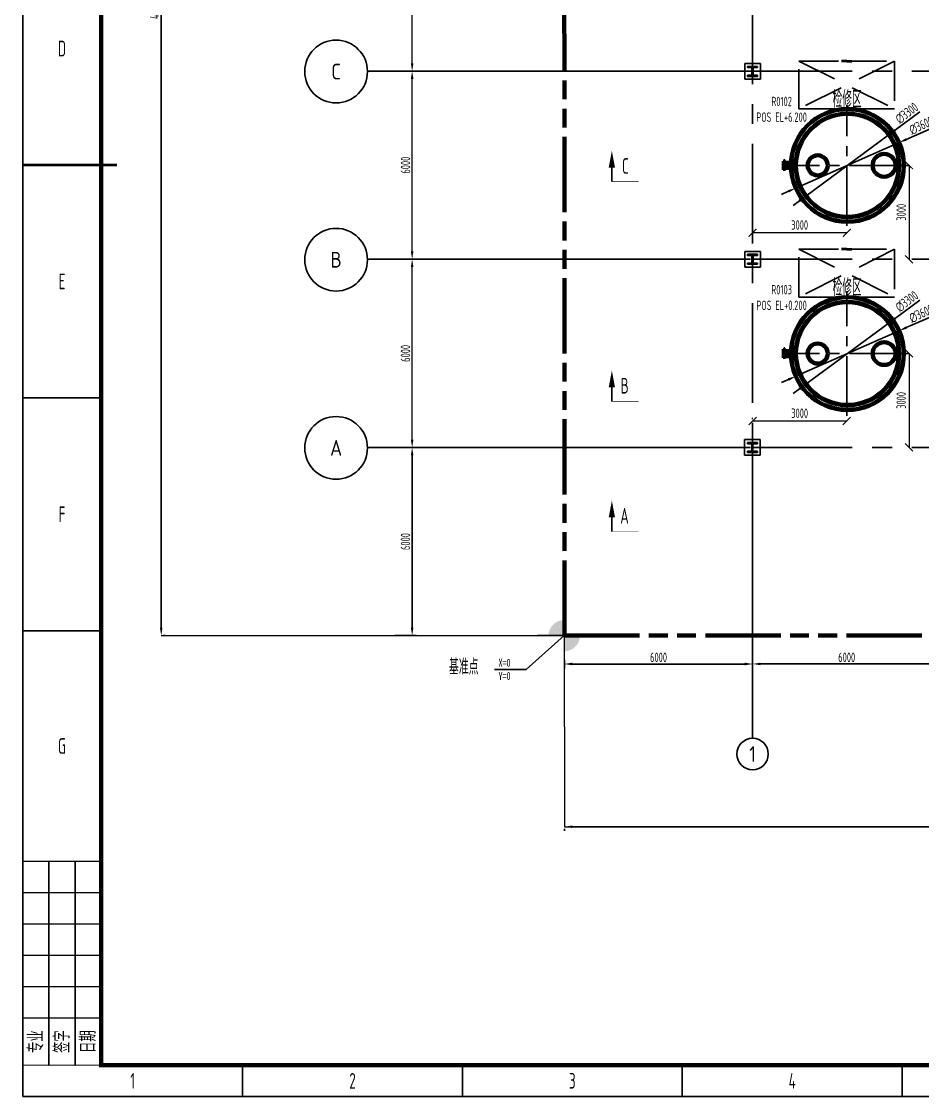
# Model space of a CAD drawing. Header units: millimetres. Extents: x 2250 to 7274, y 852 to 2251.
# Drawn here: x 3299 to 3586.3, y 1656.2 to 1998.9 of the extents above; entities that cross this region are included whole.
import ezdxf

# ---------------------------------------------------------------- set-up
doc = ezdxf.new("R2010")
doc.units = ezdxf.units.MM
for name, pattern in [('ACAD_ISO09W100', [45, 24, -3, 6, -3, 6, -3]), ('CENTER', [50.8, 31.75, -6.35, 6.35, -6.35]), ('CENTER2', [28.575, 19.05, -3.175, 3.175, -3.175]), ('DASHED', [19.05, 12.7, -6.35]), ('JIS_02_0.7', [1.35, 0.75, -0.6])]:
    doc.linetypes.add(name, pattern=pattern)
for name, color, linetype, lineweight in [('01-设备轮廓（可见）', 1, 'Continuous', 80), ('05-图框与标题栏', 7, 'Continuous', 25), ('06-网格线、建筑轴线-细实线', 9, 'CENTER', 25), ('07-界区线-粗双点划线', 12, 'ACAD_ISO09W100', 80), ('10-工字钢', 5, 'Continuous', 25), ('11-检修区', 8, 'JIS_02_0.7', 25), ('12-建筑物轮廓', 5, 'Continuous', 25), ('13-文本', 7, 'Continuous', 25), ('16-剖视符号', 1, 'Continuous', 25), ('21-基准点', 1, 'Continuous', 25), ('5-中心线', 170, 'CENTER', 25), ('7-设备基础', 140, 'Continuous', 40), ('9-文本', 7, 'Continuous', 15), ('9-检修区', 251, 'DASHED', 25)]:
    doc.layers.add(name, color=color, linetype=linetype, lineweight=lineweight)
for name, color, linetype, lineweight, true_color in [('14-文本-尺寸标注', 7, 'Continuous', 25, 0x5bc6e1), ('3-网格号', 7, 'Continuous', 25, 0x5bc6e1), ('3-网格号 @ 1', 7, 'Continuous', 25, 0x5bc6e1)]:
    doc.layers.add(name, color=color, linetype=linetype, lineweight=lineweight, true_color=true_color)
doc.styles.add('3-gbcbig', font='gbenor.shx', dxfattribs={"width": 0.7, "height": 3, "bigfont": 'gbcbig.shx'})
doc.styles.add('5-gbcbig', font='gbenor.shx', dxfattribs={"width": 0.7, "height": 5, "bigfont": 'gbcbig.shx'})
doc.styles.add('Dim_Coord', font='txt', dxfattribs={"width": 0.75})
doc.styles.add('pray-6-cj', font='gbenor.shx', dxfattribs={"width": 0.7, "bigfont": 'gbcbig.shx'})
doc.styles.get("Standard").update_dxf_attribs({"font": 'arial.ttf'})
doc.styles.add('卷心菜', font='gbenor.shx', dxfattribs={"width": 0.75, "bigfont": 'gbcbig.shx'})
doc.styles.add('国标英文+数字', font='gbenor.shx', dxfattribs={"width": 0.7, "height": 3})
doc.styles.add('图纸中的数字及字母', font='gbenor.shx', dxfattribs={"width": 0.7, "height": 3, "bigfont": 'gbcbig.shx'})
doc.styles.add('工程字', font='gbenor.shx', dxfattribs={"bigfont": 'gbcbig.shx'})
doc.dimstyles.new('ISO-25', dxfattribs={"dimtxt": 2.5, "dimasz": 2.5, "dimexe": 1.25, "dimexo": 0.625, "dimtad": 1, "dimtxsty": 'Standard', "dimcen": 2.5, "dimadec": 0, "dimazin": 0, "dimtfac": 1, "dimtmove": 0, "dimatfit": 3, "dimfxl": 0, "dimarcsym": 0})
doc.dimstyles.new('pray-6', dxfattribs={"dimtxt": 3, "dimasz": 2.5, "dimexe": 1.25, "dimexo": 0.625, "dimtad": 1, "dimdec": 0, "dimlfac": 100, "dimtxsty": 'pray-6-cj', "dimcen": 2.5, "dimadec": 0, "dimazin": 0, "dimtfac": 1, "dimtdec": 0, "dimtmove": 0, "dimatfit": 3, "dimfxl": 0, "dimarcsym": 0})
doc.dimstyles.new('尺寸标注', dxfattribs={"dimtxt": 3, "dimasz": 2.5, "dimexe": 1, "dimexo": 1, "dimgap": 1, "dimtad": 1, "dimdec": 0, "dimlfac": 100, "dimdsep": 46, "dimtxsty": '图纸中的数字及字母', "dimblk": 'ARCHTICK', "dimcen": 0, "dimclrd": 256, "dimclre": 256, "dimclrt": 256, "dimadec": 0, "dimazin": 0, "dimtfac": 1, "dimtdec": 0, "dimtix": 1, "dimtmove": 0, "dimatfit": 0, "dimfxl": 0, "dimlwd": -1, "dimlwe": -1, "dimarcsym": 0})

# ---------------------------------------------------------------- blocks, each defined once
blk = doc.blocks.new('*D101')
at = {"layer": '9-文本', "color": 0, "lineweight": -2, "transparency": 16777216}
for p, q in [((3418.1, 1863.13), (3424.83, 1863.13)), ((3423.58, 1860.63), (3423.58, 1805.63)), ((3418.1, 1803.13), (3424.83, 1803.13))]:
    blk.add_line(p, q, dxfattribs=at)
at = {"layer": '9-文本', "color": 0, "lineweight": 100, "transparency": 16777216}
for points in [[(3423.16, 1860.63), (3423.99, 1860.63), (3423.58, 1863.13)], [(3423.16, 1805.63), (3423.99, 1805.63), (3423.58, 1803.13)]]:
    blk.add_solid(points, dxfattribs=at)
at = {"layer": 'Defpoints', "color": 0, "lineweight": 100, "transparency": 16777216}
for p in [(3417.48, 1863.13), (3417.48, 1803.13), (3423.58, 1803.13)]:
    blk.add_point(p, dxfattribs=at)
at = {"layer": '9-文本', "color": 0, "transparency": 16777216, "insert": (3421.45, 1833.13), "char_height": 3, "width": 10.582, "attachment_point": 5, "rotation": 90, "style": '3-gbcbig', "bg_fill": 3, "box_fill_scale": 1.1, "bg_fill_color": 256, "bg_fill_true_color": 13158600, "bg_fill_transparency": 0}
blk.add_mtext('6000', dxfattribs=at)
blk = doc.blocks.new('*D102')
at = {"layer": '14-文本-尺寸标注', "color": 0, "lineweight": -2, "transparency": 16777216}
for p, q in [((3472.13, 1792.66), (3472.13, 1795.34)), ((3474.63, 1794.09), (3529.63, 1794.09)), ((3532.13, 1792.66), (3532.13, 1795.34))]:
    blk.add_line(p, q, dxfattribs=at)
at = {"layer": '14-文本-尺寸标注', "color": 0, "transparency": 16777216}
for points in [[(3474.63, 1794.51), (3474.63, 1793.68), (3472.13, 1794.09)], [(3529.63, 1794.51), (3529.63, 1793.68), (3532.13, 1794.09)]]:
    blk.add_solid(points, dxfattribs=at)
at = {"layer": 'Defpoints', "color": 0, "transparency": 16777216}
for p in [(3532.13, 1794.09), (3472.13, 1792.04), (3532.13, 1792.04)]:
    blk.add_point(p, dxfattribs=at)
at = {"layer": '14-文本-尺寸标注', "color": 0, "transparency": 16777216, "insert": (3502.13, 1796.22), "char_height": 3, "width": 1.481, "attachment_point": 5, "style": '3-gbcbig', "bg_fill": 3, "box_fill_scale": 1.1, "bg_fill_color": 256, "bg_fill_true_color": 13158600, "bg_fill_transparency": 0}
blk.add_mtext('6000', dxfattribs=at)
blk = doc.blocks.new('*D104')
at = {"layer": '9-文本', "color": 0, "lineweight": -2, "transparency": 16777216}
for p, q in [((3472.12, 1741.57), (3472.12, 1740.95)), ((3474.62, 1742.2), (3919.62, 1742.2)), ((3922.12, 1741.57), (3922.12, 1740.95))]:
    blk.add_line(p, q, dxfattribs=at)
at = {"layer": '9-文本', "color": 0, "lineweight": 100, "transparency": 16777216}
for points in [[(3474.62, 1742.61), (3474.62, 1741.78), (3472.12, 1742.2)], [(3919.62, 1742.61), (3919.62, 1741.78), (3922.12, 1742.2)]]:
    blk.add_solid(points, dxfattribs=at)
at = {"layer": 'Defpoints', "color": 0, "lineweight": 100, "transparency": 16777216}
for p in [(3472.12, 1742.2), (3922.12, 1742.2), (3922.12, 1742.2)]:
    blk.add_point(p, dxfattribs=at)
at = {"layer": '9-文本', "color": 0, "transparency": 16777216, "insert": (3697.12, 1744.32), "char_height": 3, "attachment_point": 5, "style": '3-gbcbig', "bg_fill": 3, "box_fill_scale": 1.1, "bg_fill_color": 256, "bg_fill_true_color": 13158600, "bg_fill_transparency": 0}
blk.add_mtext('45000', dxfattribs=at)
blk = doc.blocks.new('*D103')
at = {"layer": '9-文本', "color": 0, "lineweight": -2, "transparency": 16777216}
for p, q in [((3343.58, 1805.63), (3343.58, 2200.63)), ((3344.2, 2203.13), (3344.83, 2203.13)), ((3344.2, 1803.13), (3344.83, 1803.13))]:
    blk.add_line(p, q, dxfattribs=at)
at = {"layer": '9-文本', "color": 0, "lineweight": 100, "transparency": 16777216}
for points in [[(3343.16, 2200.63), (3343.99, 2200.63), (3343.58, 2203.13)], [(3343.16, 1805.63), (3343.99, 1805.63), (3343.58, 1803.13)]]:
    blk.add_solid(points, dxfattribs=at)
at = {"layer": 'Defpoints', "color": 0, "lineweight": 100, "transparency": 16777216}
for p in [(3343.58, 2203.13), (3343.58, 2203.13), (3343.58, 1803.13)]:
    blk.add_point(p, dxfattribs=at)
at = {"layer": '9-文本', "color": 0, "transparency": 16777216, "insert": (3341.45, 2003.13), "char_height": 3, "attachment_point": 5, "rotation": 90, "style": '3-gbcbig', "bg_fill": 3, "box_fill_scale": 1.1, "bg_fill_color": 256, "bg_fill_true_color": 13158600, "bg_fill_transparency": 0}
blk.add_mtext('40000', dxfattribs=at)
blk = doc.blocks.new('_ArchTick')
at = {"color": 0, "linetype": 'ByBlock', "const_width": 0.15}
blk.add_lwpolyline([(-0.5, -0.5), (0.5, 0.5)], dxfattribs=at)
blk = doc.blocks.new('*D116')
at = {"layer": '9-文本', "transparency": 16777216}
for p, q in [((3532.12, 1932.18), (3532.12, 1932.56)), ((3562.12, 1931.56), (3532.12, 1931.56))]:
    blk.add_line(p, q, dxfattribs=at)
at = {"layer": 'Defpoints', "color": 0, "transparency": 16777216}
for p in [(3532.12, 1931.56), (3532.12, 1931.18), (3562.12, 1931.56)]:
    blk.add_point(p, dxfattribs=at)
at = {"layer": '9-文本', "transparency": 16777216, "xscale": 2.5, "yscale": 2.5, "zscale": 2.5, "rotation": 180}
blk.add_blockref('_ArchTick', (3532.12, 1931.56), dxfattribs=at)
at = {"layer": '9-文本', "transparency": 16777216, "xscale": 2.5, "yscale": 2.5, "zscale": 2.5}
blk.add_blockref('_ArchTick', (3562.12, 1931.56), dxfattribs=at)
at = {"layer": '9-文本', "transparency": 16777216, "insert": (3547.12, 1934.06), "char_height": 3, "attachment_point": 5, "style": '图纸中的数字及字母', "bg_fill": 3, "box_fill_scale": 1.1, "bg_fill_color": 256, "bg_fill_true_color": 13158600, "bg_fill_transparency": 0}
blk.add_mtext('3000', dxfattribs=at)
blk = doc.blocks.new('*D117')
at = {"layer": '9-文本', "transparency": 16777216}
for p, q in [((3581.98, 1953.13), (3581.98, 1923.13)), ((3582.97, 1953.13), (3582.98, 1953.13))]:
    blk.add_line(p, q, dxfattribs=at)
at = {"layer": 'Defpoints', "color": 0, "transparency": 16777216}
for p in [(3581.97, 1953.13), (3581.98, 1923.13), (3581.98, 1923.13)]:
    blk.add_point(p, dxfattribs=at)
at = {"layer": '9-文本', "transparency": 16777216, "xscale": 2.5, "yscale": 2.5, "zscale": 2.5}
for p, rotation in [((3581.98, 1953.13), 90), ((3581.98, 1923.13), 270)]:
    blk.add_blockref('_ArchTick', p, dxfattribs=dict(at, rotation=rotation))
at = {"layer": '9-文本', "transparency": 16777216, "insert": (3579.48, 1938.13), "char_height": 3, "attachment_point": 5, "rotation": 90, "style": '图纸中的数字及字母', "bg_fill": 3, "box_fill_scale": 1.1, "bg_fill_color": 256, "bg_fill_true_color": 13158600, "bg_fill_transparency": 0}
blk.add_mtext('3000', dxfattribs=at)
blk = doc.blocks.new('*D118')
at = {"layer": '9-文本', "transparency": 16777216}
for p, q in [((3532.12, 1872.18), (3532.12, 1872.56)), ((3562.12, 1871.56), (3532.12, 1871.56))]:
    blk.add_line(p, q, dxfattribs=at)
at = {"layer": 'Defpoints', "color": 0, "transparency": 16777216}
for p in [(3532.12, 1871.56), (3562.12, 1871.56), (3532.12, 1871.18)]:
    blk.add_point(p, dxfattribs=at)
at = {"layer": '9-文本', "transparency": 16777216, "xscale": 2.5, "yscale": 2.5, "zscale": 2.5, "rotation": 180}
blk.add_blockref('_ArchTick', (3532.12, 1871.56), dxfattribs=at)
at = {"layer": '9-文本', "transparency": 16777216, "xscale": 2.5, "yscale": 2.5, "zscale": 2.5}
blk.add_blockref('_ArchTick', (3562.12, 1871.56), dxfattribs=at)
at = {"layer": '9-文本', "transparency": 16777216, "insert": (3547.12, 1874.06), "char_height": 3, "attachment_point": 5, "style": '图纸中的数字及字母', "bg_fill": 3, "box_fill_scale": 1.1, "bg_fill_color": 256, "bg_fill_true_color": 13158600, "bg_fill_transparency": 0}
blk.add_mtext('3000', dxfattribs=at)
blk = doc.blocks.new('*D119')
at = {"layer": '9-文本', "transparency": 16777216}
for p, q in [((3581.98, 1893.13), (3581.98, 1863.13)), ((3582.97, 1893.13), (3582.98, 1893.13))]:
    blk.add_line(p, q, dxfattribs=at)
at = {"layer": 'Defpoints', "color": 0, "transparency": 16777216}
for p in [(3581.97, 1893.13), (3581.98, 1863.13), (3581.98, 1863.13)]:
    blk.add_point(p, dxfattribs=at)
at = {"layer": '9-文本', "transparency": 16777216, "xscale": 2.5, "yscale": 2.5, "zscale": 2.5}
for p, rotation in [((3581.98, 1893.13), 90), ((3581.98, 1863.13), 270)]:
    blk.add_blockref('_ArchTick', p, dxfattribs=dict(at, rotation=rotation))
at = {"layer": '9-文本', "transparency": 16777216, "insert": (3579.48, 1878.13), "char_height": 3, "attachment_point": 5, "rotation": 90, "style": '图纸中的数字及字母', "bg_fill": 3, "box_fill_scale": 1.1, "bg_fill_color": 256, "bg_fill_true_color": 13158600, "bg_fill_transparency": 0}
blk.add_mtext('3000', dxfattribs=at)
blk = doc.blocks.new('*D192')
at = {"layer": '9-文本', "color": 0, "linetype": 'Continuous', "lineweight": -2, "transparency": 16777216}
for p, q in [((3585.43, 1910.12), (3577.63, 1904.36)), ((3549.07, 1883.28), (3575.62, 1902.87)), ((3547.06, 1881.79), (3545.05, 1880.31))]:
    blk.add_line(p, q, dxfattribs=at)
at = {"layer": '9-文本', "color": 0, "transparency": 16777216}
blk.add_solid([(3546.81, 1882.13), (3547.31, 1881.45), (3549.07, 1883.28)], dxfattribs=at)
at = {"layer": 'Defpoints', "color": 0, "transparency": 16777216}
for p in [(3575.62, 1902.87), (3549.07, 1883.28)]:
    blk.add_point(p, dxfattribs=at)
at = {"layer": '9-文本', "color": 0, "transparency": 16777216, "insert": (3581.27, 1909.69), "char_height": 3, "width": 3.5, "attachment_point": 5, "rotation": 36.4387, "style": '图纸中的数字及字母', "bg_fill": 3, "box_fill_scale": 1.1, "bg_fill_color": 256, "bg_fill_true_color": 13158600, "bg_fill_transparency": 0}
blk.add_mtext('∅3300', dxfattribs=at)
at = {"layer": '9-文本', "color": 0, "transparency": 16777216}
blk.add_solid([(3577.38, 1904.69), (3577.87, 1904.02), (3575.62, 1902.87)], dxfattribs=at)
blk = doc.blocks.new('*D193')
at = {"layer": '9-文本', "color": 0, "linetype": 'Continuous', "lineweight": -2, "transparency": 16777216}
for p, q in [((3589.98, 1905.25), (3581.1, 1901.34)), ((3545.87, 1885.82), (3578.81, 1900.33)), ((3543.58, 1884.81), (3541.3, 1883.8))]:
    blk.add_line(p, q, dxfattribs=at)
at = {"layer": '9-文本', "color": 0, "transparency": 16777216}
blk.add_solid([(3543.42, 1885.19), (3543.75, 1884.43), (3545.87, 1885.82)], dxfattribs=at)
at = {"layer": 'Defpoints', "color": 0, "transparency": 16777216}
for p in [(3578.81, 1900.33), (3545.87, 1885.82)]:
    blk.add_point(p, dxfattribs=at)
at = {"layer": '9-文本', "color": 0, "transparency": 16777216, "insert": (3585.83, 1905.74), "char_height": 3, "width": 3.5, "attachment_point": 5, "rotation": 23.7756, "style": '图纸中的数字及字母', "bg_fill": 3, "box_fill_scale": 1.1, "bg_fill_color": 256, "bg_fill_true_color": 13158600, "bg_fill_transparency": 0}
blk.add_mtext('∅3600', dxfattribs=at)
at = {"layer": '9-文本', "color": 0, "transparency": 16777216}
blk.add_solid([(3580.93, 1901.72), (3581.27, 1900.96), (3578.81, 1900.33)], dxfattribs=at)
blk = doc.blocks.new('*D194')
at = {"layer": '9-文本', "color": 0, "linetype": 'Continuous', "lineweight": -2, "transparency": 16777216}
for p, q in [((3585.43, 1970.12), (3577.63, 1964.36)), ((3549.07, 1943.28), (3575.62, 1962.87)), ((3547.06, 1941.79), (3545.05, 1940.31))]:
    blk.add_line(p, q, dxfattribs=at)
at = {"layer": '9-文本', "color": 0, "transparency": 16777216}
blk.add_solid([(3546.81, 1942.13), (3547.31, 1941.45), (3549.07, 1943.28)], dxfattribs=at)
at = {"layer": 'Defpoints', "color": 0, "transparency": 16777216}
for p in [(3575.62, 1962.87), (3549.07, 1943.28)]:
    blk.add_point(p, dxfattribs=at)
at = {"layer": '9-文本', "color": 0, "transparency": 16777216, "insert": (3581.27, 1969.69), "char_height": 3, "width": 3.5, "attachment_point": 5, "rotation": 36.4387, "style": '图纸中的数字及字母', "bg_fill": 3, "box_fill_scale": 1.1, "bg_fill_color": 256, "bg_fill_true_color": 13158600, "bg_fill_transparency": 0}
blk.add_mtext('∅3300', dxfattribs=at)
at = {"layer": '9-文本', "color": 0, "transparency": 16777216}
blk.add_solid([(3577.38, 1964.69), (3577.87, 1964.02), (3575.62, 1962.87)], dxfattribs=at)
blk = doc.blocks.new('*D195')
at = {"layer": '9-文本', "color": 0, "linetype": 'Continuous', "lineweight": -2, "transparency": 16777216}
for p, q in [((3589.98, 1965.25), (3581.1, 1961.34)), ((3545.87, 1945.82), (3578.81, 1960.33)), ((3543.58, 1944.81), (3541.3, 1943.8))]:
    blk.add_line(p, q, dxfattribs=at)
at = {"layer": '9-文本', "color": 0, "transparency": 16777216}
blk.add_solid([(3543.42, 1945.19), (3543.75, 1944.43), (3545.87, 1945.82)], dxfattribs=at)
at = {"layer": 'Defpoints', "color": 0, "transparency": 16777216}
for p in [(3578.81, 1960.33), (3545.87, 1945.82)]:
    blk.add_point(p, dxfattribs=at)
at = {"layer": '9-文本', "color": 0, "transparency": 16777216, "insert": (3585.83, 1965.74), "char_height": 3, "width": 3.5, "attachment_point": 5, "rotation": 23.7756, "style": '图纸中的数字及字母', "bg_fill": 3, "box_fill_scale": 1.1, "bg_fill_color": 256, "bg_fill_true_color": 13158600, "bg_fill_transparency": 0}
blk.add_mtext('∅3600', dxfattribs=at)
at = {"layer": '9-文本', "color": 0, "transparency": 16777216}
blk.add_solid([(3580.93, 1961.72), (3581.27, 1960.96), (3578.81, 1960.33)], dxfattribs=at)
blk = doc.blocks.new('*D251')
at = {"layer": '9-文本', "color": 0, "lineweight": -2, "transparency": 16777216}
for p, q in [((3532.12, 1794.73), (3532.12, 1795.36)), ((3589.62, 1794.11), (3534.62, 1794.11)), ((3592.12, 1794.73), (3592.12, 1795.36))]:
    blk.add_line(p, q, dxfattribs=at)
at = {"layer": '9-文本', "color": 0, "lineweight": 100, "transparency": 16777216}
for points in [[(3534.62, 1794.53), (3534.62, 1793.69), (3532.12, 1794.11)], [(3589.62, 1794.53), (3589.62, 1793.69), (3592.12, 1794.11)]]:
    blk.add_solid(points, dxfattribs=at)
at = {"layer": 'Defpoints', "color": 0, "lineweight": 100, "transparency": 16777216}
for p in [(3532.12, 1794.11), (3532.12, 1794.11), (3592.12, 1794.11)]:
    blk.add_point(p, dxfattribs=at)
at = {"layer": '9-文本', "color": 0, "transparency": 16777216, "insert": (3562.12, 1796.23), "char_height": 3, "attachment_point": 5, "style": 'pray-6-cj'}
blk.add_mtext('6000', dxfattribs=at)
blk = doc.blocks.new('*D256')
at = {"layer": '9-文本', "color": 0, "lineweight": -2, "transparency": 16777216}
for p, q in [((3472.13, 1792.66), (3472.13, 1795.34)), ((3474.63, 1794.09), (3529.63, 1794.09)), ((3532.13, 1792.66), (3532.13, 1795.34))]:
    blk.add_line(p, q, dxfattribs=at)
at = {"layer": '9-文本', "color": 0, "lineweight": 100, "transparency": 16777216}
for points in [[(3474.63, 1794.51), (3474.63, 1793.68), (3472.13, 1794.09)], [(3529.63, 1794.51), (3529.63, 1793.68), (3532.13, 1794.09)]]:
    blk.add_solid(points, dxfattribs=at)
at = {"layer": 'Defpoints', "color": 0, "lineweight": 100, "transparency": 16777216}
for p in [(3532.13, 1794.09), (3472.13, 1792.04), (3532.13, 1792.04)]:
    blk.add_point(p, dxfattribs=at)
at = {"layer": '9-文本', "color": 0, "transparency": 16777216, "insert": (3502.13, 1796.22), "char_height": 3, "width": 1.481, "attachment_point": 5, "style": '3-gbcbig', "bg_fill": 3, "box_fill_scale": 1.1, "bg_fill_color": 256, "bg_fill_true_color": 13158600, "bg_fill_transparency": 0}
blk.add_mtext('6000', dxfattribs=at)

msp = doc.modelspace()

# ---------------------------------------------------------------- hatches: boundary and pattern name
at = {"layer": '12-建筑物轮廓'}
for points in [[(3532.289, 1984.247), (3533.689, 1984.247), (3533.689, 1984.647), (3530.489, 1984.647), (3530.489, 1984.247), (3531.889, 1984.247), (3531.889, 1981.847), (3530.489, 1981.847), (3530.489, 1981.447), (3533.689, 1981.447), (3533.689, 1981.847), (3532.289, 1981.847)], [(3532.317, 1924.33), (3533.717, 1924.33), (3533.717, 1924.73), (3530.517, 1924.73), (3530.517, 1924.33), (3531.917, 1924.33), (3531.917, 1921.93), (3530.517, 1921.93), (3530.517, 1921.53), (3533.717, 1921.53), (3533.717, 1921.93), (3532.317, 1921.93)], [(3532.241, 1864.337), (3533.641, 1864.337), (3533.641, 1864.737), (3530.441, 1864.737), (3530.441, 1864.337), (3531.841, 1864.337), (3531.841, 1861.937), (3530.441, 1861.937), (3530.441, 1861.537), (3533.641, 1861.537), (3533.641, 1861.937), (3532.241, 1861.937)]]:
    msp.add_hatch(color=1, dxfattribs=at).paths.add_polyline_path(points)
at = {"layer": '21-基准点'}
h = msp.add_hatch(color=256, dxfattribs=at)
edge = h.paths.add_edge_path()
edge.add_arc((3472.062, 1803.142), 5, 90, 180)
edge.add_line((3467.062, 1803.142), (3472.062, 1803.142))
edge.add_line((3472.062, 1803.142), (3472.062, 1808.142))
edge = h.paths.add_edge_path()
edge.add_line((3477.062, 1803.142), (3472.062, 1803.142))
edge.add_line((3472.062, 1803.142), (3472.062, 1798.142))
edge.add_arc((3472.062, 1803.142), 5, 270, 360)

# ---------------------------------------------------------------- linework, layer by layer
at = {"layer": '01-设备轮廓（可见）', "linetype": 'Continuous'}
for p, q in [((3542.568, 1954.151), (3541.894, 1954.151)), ((3542.38, 1954.452), (3542.067, 1954.452)), ((3542.067, 1954.452), (3542.067, 1952.559)), ((3542.38, 1953.851), (3542.38, 1954.452)), ((3542.38, 1954.151), (3542.568, 1954.151)), ((3544.361, 1953.847), (3542.38, 1953.851)), ((3542.38, 1953.851), (3542.38, 1952.301)), ((3545.024, 1954.028), (3544.35, 1954.028)), ((3544.835, 1954.328), (3544.523, 1954.328)), ((3544.523, 1954.328), (3544.523, 1952.679)), ((3544.835, 1953.727), (3544.835, 1954.328)), ((3544.835, 1954.028), (3545.024, 1954.028)), ((3545.589, 1953.724), (3544.835, 1953.727)), ((3544.835, 1953.727), (3544.835, 1952.421)), ((3542.568, 1952.001), (3541.894, 1952.001)), ((3542.067, 1951.7), (3542.067, 1952.806)), ((3544.36, 1952.301), (3542.38, 1952.301)), ((3542.38, 1952.301), (3542.38, 1951.7)), ((3545.024, 1952.121), (3544.35, 1952.121)), ((3544.523, 1951.82), (3544.523, 1952.804)), ((3544.835, 1951.82), (3544.523, 1951.82)), ((3545.588, 1952.421), (3544.835, 1952.421)), ((3544.835, 1952.421), (3544.835, 1951.82)), ((3542.568, 1894.151), (3541.894, 1894.151)), ((3542.568, 1892.001), (3541.894, 1892.001)), ((3542.38, 1894.452), (3542.067, 1894.452)), ((3542.067, 1894.452), (3542.067, 1892.559)), ((3542.067, 1891.7), (3542.067, 1892.806)), ((3542.38, 1893.851), (3542.38, 1894.452)), ((3542.38, 1894.151), (3542.568, 1894.151)), ((3544.361, 1893.847), (3542.38, 1893.851)), ((3542.38, 1893.851), (3542.38, 1892.301)), ((3544.36, 1892.301), (3542.38, 1892.301)), ((3542.38, 1892.301), (3542.38, 1891.7)), ((3545.024, 1894.028), (3544.35, 1894.028)), ((3545.024, 1892.121), (3544.35, 1892.121)), ((3544.835, 1894.328), (3544.523, 1894.328)), ((3544.523, 1894.328), (3544.523, 1892.679)), ((3544.523, 1891.82), (3544.523, 1892.804)), ((3544.835, 1893.727), (3544.835, 1894.328)), ((3544.835, 1894.028), (3545.024, 1894.028)), ((3545.589, 1893.724), (3544.835, 1893.727)), ((3544.835, 1893.727), (3544.835, 1892.421)), ((3545.588, 1892.421), (3544.835, 1892.421)), ((3544.835, 1892.421), (3544.835, 1891.82)), ((3544.835, 1891.82), (3544.523, 1891.82))]:
    msp.add_line(p, q, dxfattribs=at)
at = {"layer": '01-设备轮廓（可见）'}
for p, q in [((3542.38, 1953.877), (3544.361, 1953.877)), ((3544.835, 1953.727), (3544.835, 1953.753)), ((3544.835, 1953.753), (3545.589, 1953.753)), ((3542.38, 1952.275), (3544.36, 1952.275)), ((3544.835, 1952.421), (3544.835, 1952.395)), ((3544.835, 1952.395), (3545.588, 1952.395)), ((3542.38, 1893.877), (3544.361, 1893.877)), ((3542.38, 1892.275), (3544.36, 1892.275)), ((3544.835, 1893.727), (3544.835, 1893.753)), ((3544.835, 1893.753), (3545.589, 1893.753)), ((3544.835, 1892.421), (3544.835, 1892.395)), ((3544.835, 1892.395), (3545.588, 1892.395))]:
    msp.add_line(p, q, dxfattribs=at)
for centre in [(3552.871, 1953.074), (3552.871, 1893.074)]:
    msp.add_circle(centre, 3.205, dxfattribs=at)
at = {"layer": '05-图框与标题栏'}
for p, q in [((3299.443, 1656.196), (3299.443, 2250.196)), ((3299.443, 1878.946), (3324.443, 1878.946)), ((3299.443, 1804.696), (3324.443, 1804.696)), ((3307.776, 1666.196), (3307.776, 1731.196)), ((3316.11, 1666.196), (3316.11, 1731.196)), ((3369.526, 1656.196), (3369.526, 1666.196)), ((3439.61, 1656.196), (3439.61, 1666.196)), ((3509.693, 1656.196), (3509.693, 1666.196)), ((3579.776, 1656.196), (3579.776, 1666.196)), ((4140.443, 1656.196), (3299.443, 1656.196))]:
    msp.add_line(p, q, dxfattribs=at)
at = {"layer": '05-图框与标题栏', "const_width": 1.4}
msp.add_lwpolyline([(3324.443, 2240.196), (3324.443, 1666.196), (4130.443, 1666.196), (4130.443, 2240.196)], close=True, dxfattribs=at)
at = {"layer": '05-图框与标题栏'}
for points, const_width in [([(3299.443, 1953.196), (3329.443, 1953.196)], 0.8), ([(3324.443, 1731.196), (3299.443, 1731.196)], 0.4), ([(3324.443, 1721.196), (3299.443, 1721.196)], 0.4), ([(3324.443, 1711.196), (3299.443, 1711.196)], 0.4), ([(3324.443, 1701.196), (3299.443, 1701.196)], 0.4), ([(3324.443, 1691.196), (3299.443, 1691.196)], 0.4), ([(3324.443, 1681.196), (3299.443, 1681.196)], 0.4), ([(3324.443, 1666.196), (3299.443, 1666.196)], 0.4)]:
    msp.add_lwpolyline(points, dxfattribs=dict(at, const_width=const_width))
for p in [(3307.776, 1666.196), (3316.11, 1666.196), (3369.526, 1656.196), (3439.61, 1656.196), (3509.693, 1656.196), (3579.776, 1656.196)]:
    msp.add_point(p, dxfattribs=at)
at = {"layer": '06-网格线、建筑轴线-细实线', "linetype": 'CENTER'}
for p, q in [((3532.117, 2163.13), (3532.117, 1860.637)), ((3532.117, 1983.13), (3832.117, 1983.13)), ((3532.117, 1923.13), (3832.117, 1923.13)), ((3532.117, 1863.13), (3832.117, 1863.13))]:
    msp.add_line(p, q, dxfattribs=at)
at = {"layer": '07-界区线-粗双点划线'}
for p, q in [((3472.121, 1803.13), (3472.064, 2203.13)), ((3472.064, 1803.13), (3922.121, 1803.13))]:
    msp.add_line(p, q, dxfattribs=at)
at = {"layer": '10-工字钢'}
for p, q in [((3529.589, 1985.547), (3529.589, 1980.547)), ((3534.589, 1985.547), (3529.589, 1985.547)), ((3530.489, 1984.647), (3530.489, 1984.247)), ((3533.689, 1984.647), (3530.489, 1984.647)), ((3533.689, 1984.247), (3533.689, 1984.647)), ((3534.589, 1980.547), (3534.589, 1985.547)), ((3530.489, 1984.247), (3531.889, 1984.247)), ((3531.889, 1981.847), (3530.489, 1981.847)), ((3530.489, 1981.847), (3530.489, 1981.447)), ((3530.489, 1981.447), (3533.689, 1981.447)), ((3531.889, 1984.247), (3531.889, 1981.847)), ((3532.289, 1981.847), (3532.289, 1984.247)), ((3532.289, 1984.247), (3533.689, 1984.247)), ((3533.689, 1981.847), (3532.289, 1981.847)), ((3533.689, 1981.447), (3533.689, 1981.847)), ((3529.589, 1980.547), (3534.589, 1980.547)), ((3529.617, 1925.63), (3529.617, 1920.63)), ((3534.617, 1925.63), (3529.617, 1925.63)), ((3530.517, 1924.73), (3530.517, 1924.33)), ((3533.717, 1924.73), (3530.517, 1924.73)), ((3530.517, 1924.33), (3531.917, 1924.33)), ((3531.917, 1924.33), (3531.917, 1921.93)), ((3532.317, 1921.93), (3532.317, 1924.33)), ((3532.317, 1924.33), (3533.717, 1924.33)), ((3533.717, 1924.33), (3533.717, 1924.73)), ((3534.617, 1920.63), (3534.617, 1925.63)), ((3529.617, 1920.63), (3534.617, 1920.63)), ((3531.917, 1921.93), (3530.517, 1921.93)), ((3530.517, 1921.93), (3530.517, 1921.53)), ((3530.517, 1921.53), (3533.717, 1921.53)), ((3533.717, 1921.93), (3532.317, 1921.93)), ((3533.717, 1921.53), (3533.717, 1921.93)), ((3529.541, 1865.637), (3529.541, 1860.637)), ((3534.541, 1865.637), (3529.541, 1865.637)), ((3530.441, 1864.737), (3530.441, 1864.337)), ((3533.641, 1864.737), (3530.441, 1864.737)), ((3533.641, 1864.337), (3533.641, 1864.737)), ((3534.541, 1860.637), (3534.541, 1865.637)), ((3530.441, 1864.337), (3531.841, 1864.337)), ((3531.841, 1861.937), (3530.441, 1861.937)), ((3530.441, 1861.937), (3530.441, 1861.537)), ((3530.441, 1861.537), (3533.641, 1861.537)), ((3531.841, 1864.337), (3531.841, 1861.937)), ((3532.241, 1861.937), (3532.241, 1864.337)), ((3532.241, 1864.337), (3533.641, 1864.337)), ((3533.641, 1861.937), (3532.241, 1861.937)), ((3533.641, 1861.537), (3533.641, 1861.937)), ((3529.541, 1860.637), (3534.541, 1860.637))]:
    msp.add_line(p, q, dxfattribs=at)
at = {"layer": '14-文本-尺寸标注'}
for p, q in [((3535.117, 1983.13), (3409.294, 1983.13)), ((3531.492, 1983.13), (3422.326, 1983.13)), ((3531.492, 1923.13), (3409.294, 1923.13)), ((3531.492, 1923.13), (3422.326, 1923.13)), ((3531.492, 1863.13), (3409.294, 1863.13)), ((3531.492, 1863.13), (3422.326, 1863.13)), ((3463.576, 1803.13), (3472.064, 1803.161))]:
    msp.add_line(p, q, dxfattribs=at)
at = {"layer": '14-文本-尺寸标注', "ltscale": 0.2}
msp.add_circle((3532.121, 1765.395), 5, dxfattribs=at)
at = {"layer": '16-剖视符号'}
for p, q in [((3487.245, 1947.888), (3487.245, 1952.388)), ((3487.245, 1877.819), (3487.245, 1882.319)), ((3487.245, 1836.358), (3487.245, 1840.858))]:
    msp.add_line(p, q, dxfattribs=at)
at = {"layer": '16-剖视符号', "ltscale": 0.5}
for points in [[(3487.245, 1957.73, 0, 2, 0), (3487.245, 1952.388, 2, 2, 0)], [(3487.245, 1887.66, 0, 2, 0), (3487.245, 1882.319, 2, 2, 0)], [(3487.245, 1846.2, 0, 2, 0), (3487.245, 1840.858, 2, 2, 0)]]:
    msp.add_lwpolyline(points, format="xyseb", dxfattribs=at)
at = {"layer": '16-剖视符号', "const_width": 0.15}
for points in [[(3487.245, 1947.888), (3495.745, 1947.888)], [(3487.245, 1877.819), (3495.745, 1877.819)], [(3487.245, 1836.358), (3495.745, 1836.358)]]:
    msp.add_lwpolyline(points, dxfattribs=at)
at = {"layer": '3-网格号'}
for centre in [(3399.337, 1982.995), (3399.337, 1922.995), (3399.337, 1862.995)]:
    msp.add_circle(centre, 10, dxfattribs=at)
at = {"layer": '5-中心线', "linetype": 'CENTER2'}
for p, q in [((3562.12, 1933.801), (3562.12, 1972.347)), ((3582.01, 1953.074), (3542.676, 1953.074)), ((3562.12, 1873.229), (3562.12, 1912.919))]:
    msp.add_line(p, q, dxfattribs=at)
at = {"layer": '7-设备基础'}
for p, q in [((3562.12, 1986.348), (3560.483, 1986.348)), ((3562.12, 1986.348), (3563.757, 1986.348)), ((3562.12, 1926.348), (3560.483, 1926.348)), ((3562.12, 1926.348), (3563.757, 1926.348))]:
    msp.add_line(p, q, dxfattribs=at)
at = {"layer": '9-文本'}
for p, q in [((3423.576, 1985.63), (3423.576, 2040.63)), ((3423.576, 1925.63), (3423.576, 1980.63)), ((3423.576, 1865.63), (3423.576, 1920.63)), ((3343.576, 1803.13), (3463.576, 1803.13)), ((3472.121, 1774.108), (3472.121, 1803.13)), ((3472.121, 1774.108), (3472.121, 1742.196)), ((3472.121, 1742.196), (3922.121, 1742.196))]:
    msp.add_line(p, q, dxfattribs=at)
for points in [[(3423.159, 1985.63), (3423.992, 1985.63), (3423.576, 1983.13)], [(3423.16, 1980.63), (3423.993, 1980.63), (3423.576, 1983.13)], [(3423.16, 1925.63), (3423.993, 1925.63), (3423.576, 1923.13)], [(3423.16, 1920.63), (3423.993, 1920.63), (3423.576, 1923.13)], [(3423.16, 1865.63), (3423.993, 1865.63), (3423.576, 1863.13)], [(3423.16, 1860.63), (3423.993, 1860.63), (3423.576, 1863.13)]]:
    msp.add_solid(points, dxfattribs=at)
at = {"layer": '9-检修区'}
for p, q in [((3546.844, 1986.348), (3562.12, 1986.348)), ((3562.12, 1986.348), (3577.396, 1986.348)), ((3546.844, 1926.348), (3562.12, 1926.348))]:
    msp.add_line(p, q, dxfattribs=at)

# ---------------------------------------------------------------- texts
at = {"layer": '05-图框与标题栏', "char_height": 5, "attachment_point": 5, "style": '5-gbcbig'}
for s, width, insert in [('D', 25, (3311.943, 1990.321)), ('E', 25, (3311.943, 1916.071)), ('F', 25, (3311.943, 1841.821)), ('G', 25, (3311.943, 1767.946)), ('1', 70.08333, (3334.485, 1661.196)), ('2', 70.08333, (3404.568, 1661.196)), ('3', 70.08333, (3474.651, 1661.196)), ('4', 70.08333, (3544.735, 1661.196))]:
    msp.add_mtext_dynamic_manual_height_columns(s, width=width, gutter_width=25, heights=[0], dxfattribs=dict(at, insert=insert))
at = {"layer": '05-图框与标题栏', "char_height": 5, "attachment_point": 5, "rotation": 90, "style": '工程字'}
for s, insert in [('专业', (3303.61, 1673.696)), ('签字', (3311.943, 1673.696)), ('日期', (3320.276, 1673.696))]:
    msp.add_mtext_dynamic_manual_height_columns(s, width=8.33333, gutter_width=25, heights=[0], dxfattribs=dict(at, insert=insert))
at = {"layer": '13-文本', "char_height": 3, "attachment_point": 5, "style": '国标英文+数字'}
for s, insert in [('R0102\\PPOS EL+6.200', (3541.362, 1970.945)), ('R0103\\PPOS EL+0.200', (3541.362, 1910.945))]:
    msp.add_mtext_dynamic_manual_height_columns(s, width=23.22389, gutter_width=25, heights=[0], dxfattribs=dict(at, insert=insert))
at = {"layer": '14-文本-尺寸标注', "lineweight": 25, "insert": (3532.121, 1765.395), "char_height": 5, "width": 15, "attachment_point": 5, "style": 'pray-6-cj'}
msp.add_mtext('{\\W1;1}', dxfattribs=at)
at = {"layer": '16-剖视符号', "ltscale": 0.5, "char_height": 5, "width": 7.99568, "attachment_point": 9, "style": 'pray-6-cj'}
for s, insert in [('C', (3492.621, 1950.375)), ('B', (3492.621, 1880.306)), ('A', (3492.621, 1838.845))]:
    msp.add_mtext(s, dxfattribs=dict(at, insert=insert))
at = {"layer": '21-基准点', "insert": (3440.029, 1793.199), "char_height": 5, "width": 12.33027, "attachment_point": 5, "style": 'pray-6-cj'}
msp.add_mtext('{\\C0;基准点}', dxfattribs=at)
at = {"layer": '3-网格号 @ 1', "char_height": 5, "width": 17.56965, "attachment_point": 5, "style": '工程字'}
for s, insert in [('C', (3399.337, 1982.995)), ('B', (3399.337, 1922.995)), ('A', (3399.337, 1862.995))]:
    msp.add_mtext(s, dxfattribs=dict(at, insert=insert))
at = {"layer": '9-文本', "char_height": 3, "attachment_point": 5, "rotation": 90, "style": 'pray-6-cj'}
for insert in [(3421.451, 1953.13), (3421.451, 1893.13)]:
    msp.add_mtext('6000', dxfattribs=dict(at, insert=insert))

# ---------------------------------------------------------------- next in the draw order: texts
at = {"insert": (3449.845, 1793.199), "char_height": 2.5, "attachment_point": 7, "style": 'Dim_Coord', "bg_fill": 3, "box_fill_scale": 1.15, "bg_fill_color": 256, "bg_fill_transparency": 0}
msp.add_mtext(' X=0', dxfattribs=at)

# ---------------------------------------------------------------- next in the draw order: dimensions: what is measured, and where the dimension line sits
at = {"layer": '14-文本-尺寸标注'}
dim = msp.add_linear_dim(base=(3532.126, 1794.093), p1=(3472.126, 1792.038), p2=(3532.126, 1792.038), text='6000', dimstyle='ISO-25', override={"dimtxsty": '3-gbcbig', "dimtfill": 1, "dimarcsym": 1}, dxfattribs=at)
dim.commit()
dim.dimension.update_dxf_attribs({"geometry": '*D102', "text_midpoint": (3502.126, 1796.218)})
at = {"layer": '9-文本'}
for base, p1, p2, text, picture, middle in [((3343.576, 2203.13), (3343.576, 1803.13), (3343.576, 2203.13), '<>00', '*D103', (3341.451, 2003.13)), ((3423.577, 1803.13), (3417.479, 1863.13), (3417.479, 1803.13), '6000', '*D101', (3421.452, 1833.13))]:
    dim = msp.add_linear_dim(base=base, p1=p1, p2=p2, angle=90, text=text, dimstyle='ISO-25', override={"dimtxsty": '3-gbcbig', "dimtfill": 1, "dimarcsym": 1}, dxfattribs=at)
    dim.commit()
    dim.dimension.update_dxf_attribs({"geometry": picture, "text_midpoint": middle})
for base, p1, p2, angle, picture, middle in [((3581.984, 1923.13), (3581.967, 1953.13), (3581.984, 1923.13), 270, '*D117', (3579.484, 1938.13)), ((3532.117, 1931.564), (3562.12, 1931.564), (3532.117, 1931.184), 180, '*D116', (3547.118, 1934.064)), ((3581.984, 1863.13), (3581.967, 1893.13), (3581.984, 1863.13), 270, '*D119', (3579.484, 1878.13)), ((3532.117, 1871.564), (3562.12, 1871.564), (3532.117, 1871.184), 180, '*D118', (3547.118, 1874.064))]:
    dim = msp.add_linear_dim(base=base, p1=p1, p2=p2, angle=angle, dimstyle='尺寸标注', dxfattribs=at)
    dim.commit()
    dim.dimension.update_dxf_attribs({"geometry": picture, "text_midpoint": middle})
dim = msp.add_linear_dim(base=(3922.121, 1742.196), p1=(3472.121, 1742.196), p2=(3922.121, 1742.196), text='<>00', dimstyle='ISO-25', override={"dimtxsty": '3-gbcbig', "dimtfill": 1, "dimarcsym": 1}, dxfattribs=at)
dim.commit()
dim.dimension.update_dxf_attribs({"geometry": '*D104', "text_midpoint": (3697.121, 1744.321)})

# ---------------------------------------------------------------- next in the draw order: linework, layer by layer
at = {"layer": '01-设备轮廓（可见）'}
for centre, radius in [((3562.343, 1953.074), 17.999), ((3562.343, 1953.074), 17.947), ((3562.343, 1953.074), 16.498), ((3562.343, 1953.074), 16.397), ((3574.047, 1953.074), 3.647), ((3562.343, 1893.074), 17.999), ((3562.343, 1893.074), 17.947), ((3562.343, 1893.074), 16.498), ((3562.343, 1893.074), 16.397), ((3574.047, 1893.074), 3.647)]:
    msp.add_circle(centre, radius, dxfattribs=at)
at = {"layer": '14-文本-尺寸标注', "lineweight": 25}
msp.add_line((3532.121, 1770.395), (3532.117, 1861.537), dxfattribs=at)
at = {"layer": '5-中心线', "linetype": 'CENTER2'}
msp.add_line((3582.01, 1893.074), (3542.676, 1893.074), dxfattribs=at)
at = {"layer": '9-文本'}
msp.add_lwpolyline([(3472.064, 1803.161), (3459.965, 1792.365)], dxfattribs=at)
at = {"layer": '9-检修区'}
msp.add_line((3562.12, 1926.348), (3577.396, 1926.348), dxfattribs=at)

# ---------------------------------------------------------------- next in the draw order: texts
at = {"insert": (3449.845, 1791.532), "char_height": 2.5, "attachment_point": 1, "style": 'Dim_Coord', "bg_fill": 3, "box_fill_scale": 1.15, "bg_fill_color": 256, "bg_fill_transparency": 0}
msp.add_mtext(' Y=0', dxfattribs=at)

# ---------------------------------------------------------------- next in the draw order: dimensions: what is measured, and where the dimension line sits
at = {"layer": '9-文本'}
dim = msp.add_linear_dim(base=(3532.121, 1794.109), p1=(3592.121, 1794.109), p2=(3532.121, 1794.109), dimstyle='pray-6', dxfattribs=at)
dim.commit()
dim.dimension.update_dxf_attribs({"geometry": '*D251', "text_midpoint": (3562.121, 1796.234)})

# ---------------------------------------------------------------- next in the draw order: linework, layer by layer
at = {"color": 0}
msp.add_line((3459.965, 1792.365), (3449.845, 1792.365), dxfattribs=at)

# ---------------------------------------------------------------- next in the draw order: dimensions: what is measured, and where the dimension line sits
at = {"layer": '9-文本'}
for p1, p2, picture, middle in [((3549.07, 1943.275), (3575.615, 1962.874), '*D194', (3581.273, 1969.692)), ((3549.07, 1883.275), (3575.615, 1902.874), '*D192', (3581.273, 1909.692))]:
    dim = msp.add_diameter_dim_2p(p1=p1, p2=p2, text='<>00', dimstyle='ISO-25', override={"dimtxsty": '图纸中的数字及字母', "dimtfill": 1, "dimarcsym": 1}, dxfattribs=at)
    dim.commit()
    dim.dimension.update_dxf_attribs({"geometry": picture, "text_midpoint": middle})
dim = msp.add_linear_dim(base=(3532.126, 1794.093), p1=(3472.126, 1792.038), p2=(3532.126, 1792.038), text='6000', dimstyle='ISO-25', override={"dimtxsty": '3-gbcbig', "dimtfill": 1, "dimarcsym": 1}, dxfattribs=at)
dim.commit()
dim.dimension.update_dxf_attribs({"geometry": '*D256', "text_midpoint": (3502.126, 1796.218)})

# ---------------------------------------------------------------- next in the draw order: linework, layer by layer
at = {"layer": '9-检修区'}
for p, q in [((3546.844, 1971.072), (3546.844, 1986.348)), ((3577.396, 1986.348), (3546.844, 1971.072)), ((3546.844, 1986.348), (3577.396, 1971.072)), ((3577.396, 1986.348), (3577.396, 1971.072)), ((3577.396, 1971.072), (3546.844, 1971.072)), ((3546.844, 1911.072), (3546.844, 1926.348)), ((3577.396, 1926.348), (3546.844, 1911.072)), ((3546.844, 1926.348), (3577.396, 1911.072)), ((3577.396, 1926.348), (3577.396, 1911.072)), ((3577.396, 1911.072), (3546.844, 1911.072))]:
    msp.add_line(p, q, dxfattribs=at)

# ---------------------------------------------------------------- next in the draw order: texts
at = {"layer": '11-检修区', "char_height": 5.4557, "attachment_point": 1, "style": '卷心菜'}
for insert in [(3557.646, 1976.888), (3557.646, 1916.888)]:
    msp.add_mtext_dynamic_manual_height_columns('检修区', width=20.10766, gutter_width=27.279, heights=[0], dxfattribs=dict(at, insert=insert))

# ---------------------------------------------------------------- next in the draw order: dimensions: what is measured, and where the dimension line sits
at = {"layer": '9-文本'}
for p1, p2, picture, middle in [((3545.872, 1945.818), (3578.814, 1960.331), '*D195', (3585.828, 1965.743)), ((3545.872, 1885.818), (3578.814, 1900.331), '*D193', (3585.828, 1905.743))]:
    dim = msp.add_diameter_dim_2p(p1=p1, p2=p2, text='<>00', dimstyle='ISO-25', override={"dimtxsty": '图纸中的数字及字母', "dimtfill": 1, "dimarcsym": 1}, dxfattribs=at)
    dim.commit()
    dim.dimension.update_dxf_attribs({"geometry": picture, "text_midpoint": middle})

doc.saveas('drawing.dxf')
